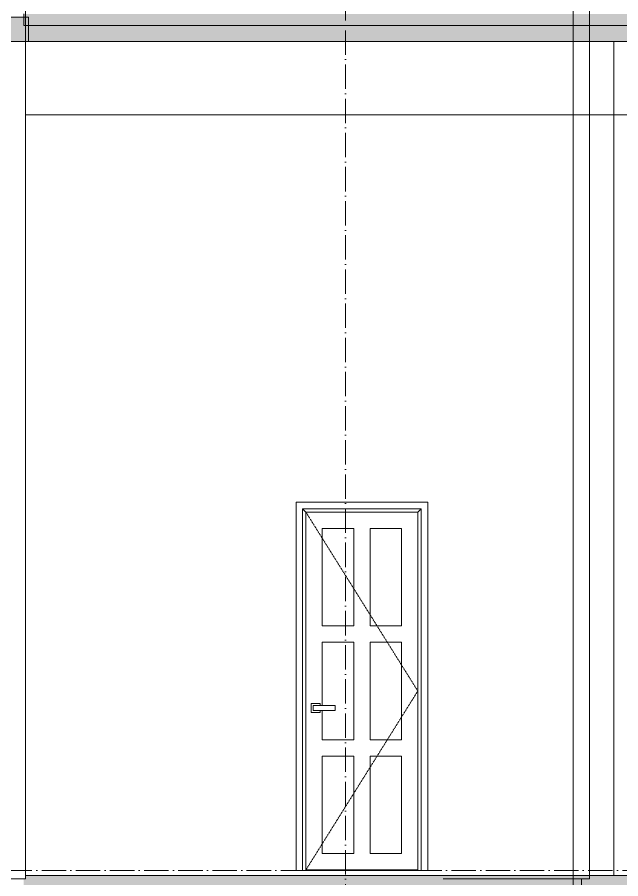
# Model space of a CAD drawing. Header units: millimetres. Extents: x -7075 to 54747, y -13937 to 93540.
# Drawn here: x 4330 to 8042, y 81250 to 86550 of the extents above; entities that cross this region are included whole.
import ezdxf

# ---------------------------------------------------------------- set-up
doc = ezdxf.new("R2010")
doc.units = ezdxf.units.MM
doc.linetypes.add('Dash 1_16_', pattern=[3.175, 1.5875, -1.5875])
doc.linetypes.add('Grid Line', pattern=[4.2, 3, -0.6, 0, -0.6])
for name, color, linetype, lineweight in [('A-DOOR', 31, 'Continuous', 5), ('CUA', 31, 'Continuous', 9), ('NET CAT', 3, 'Continuous', 5), ('NET-CAT', 3, 'Continuous', 15), ('NET-THAY', 2, 'Continuous', 9), ('TRUC', 225, 'Continuous', 5)]:
    doc.layers.add(name, color=color, linetype=linetype, lineweight=lineweight)

# ---------------------------------------------------------------- blocks, each defined once
blk = doc.blocks.new('CUA WC - Type 1-1365096-A-A')
at = {"layer": 'A-DOOR'}
for p, q in [((6794, 83505), (6106, 83505)), ((6106, 83505), (6106, 81305)), ((6794, 81305), (6794, 83505)), ((6206, 82805), (6206, 83405)), ((6206, 83405), (6400, 83405)), ((6400, 83405), (6400, 82805)), ((6500, 82805), (6500, 83405)), ((6500, 83405), (6694, 83405)), ((6694, 83405), (6694, 82805)), ((6400, 82805), (6206, 82805)), ((6694, 82805), (6500, 82805)), ((6206, 82315), (6206, 82705)), ((6206, 82705), (6400, 82705)), ((6400, 82705), (6400, 82105)), ((6500, 82105), (6500, 82705)), ((6500, 82705), (6694, 82705)), ((6694, 82705), (6694, 82105)), ((6206, 82105), (6206, 82285)), ((6400, 82105), (6206, 82105)), ((6694, 82105), (6500, 82105)), ((6206, 81405), (6206, 82005)), ((6206, 82005), (6400, 82005)), ((6400, 82005), (6400, 81405)), ((6500, 81405), (6500, 82005)), ((6500, 82005), (6694, 82005)), ((6694, 82005), (6694, 81405)), ((6400, 81405), (6206, 81405)), ((6694, 81405), (6500, 81405)), ((6106, 81305), (6794, 81305))]:
    blk.add_line(p, q, dxfattribs=at)
at = {"layer": 'CUA', "lineweight": 5}
for p, q in [((6045, 83566), (6855, 83566)), ((6045, 81300), (6045, 83566)), ((6855, 83566), (6855, 81300)), ((6085, 83526), (6815, 83526)), ((6085, 83526), (6105, 83506)), ((6085, 81300), (6085, 83526)), ((6105, 83506), (6105, 81300)), ((6795, 83506), (6105, 83506)), ((6815, 83526), (6795, 83506)), ((6795, 81300), (6795, 83506)), ((6815, 81300), (6815, 83526)), ((6193.5, 82327.5), (6138.5, 82327.5)), ((6138.5, 82327.5), (6138.5, 82272.5)), ((6151, 82315), (6286, 82315)), ((6151, 82315), (6151, 82285)), ((6193.5, 82315), (6193.5, 82327.5)), ((6286, 82285), (6286, 82315)), ((6138.5, 82272.5), (6193.5, 82272.5)), ((6286, 82285), (6151, 82285)), ((6193.5, 82272.5), (6193.5, 82285)), ((6125, 81305), (6125, 81300)), ((6775, 81300), (6775, 81305)), ((6085, 81300), (6045, 81300)), ((6105, 81300), (6085, 81300)), ((6815, 81300), (6795, 81300)), ((6855, 81300), (6815, 81300))]:
    blk.add_line(p, q, dxfattribs=at)
at = {"layer": 'CUA', "linetype": 'Dash 1_16_', "lineweight": 5}
for p, q in [((6106, 83505), (6794, 82405)), ((6794, 82405), (6106, 81305))]:
    blk.add_line(p, q, dxfattribs=at)

msp = doc.modelspace()

# ---------------------------------------------------------------- hatches: boundary and pattern name
at = {"layer": 'NET CAT', "lineweight": 9}
h = msp.add_hatch(color=7, dxfattribs=at)
h.paths.add_polyline_path([(-0.1, 86400), (4399.9, 86400), (4399.9, 86550), (-0.1, 86550)], flags=0)
h.paths.add_polyline_path([(42599.9, 86400), (42599.9, 86550), (38999.9, 86550), (38999.9, 86400), (42299.9, 86400)], flags=0)
h.paths.add_polyline_path([(9649.9, 86400), (11599.9, 86400), (11599.9, 86550), (9649.9, 86550)], flags=0)
h.paths.add_polyline_path([(36906.2, 86400), (37399.9, 86400), (37399.9, 86550), (34649.9, 86550), (34649.9, 86400)], flags=0)
h.paths.add_polyline_path([(31299.9, 86400), (33004.9, 86400), (33004.9, 86550), (30999.9, 86550), (30999.9, 86400)], flags=0)
at = {"layer": 'NET-THAY'}
for points in [[(9610, 86500), (9610, 86570), (4370, 86570), (4370, 86500), (8867.5, 86500)], [(9649.9, 86400), (9649.9, 86500), (4399.9, 86500), (4399.9, 86400), (8867.5, 86400)]]:
    msp.add_hatch(color=7, dxfattribs=at).paths.add_polyline_path(points, flags=0)
msp.add_hatch(color=7, dxfattribs=at).paths.add_polyline_path([(4380, 81270), (4380, 81250), (4370, 81250), (4370, 81200), (8867.5, 81200), (9610, 81200), (9610, 81270)])

# ---------------------------------------------------------------- linework, layer by layer
at = {"layer": 'NET-CAT'}
for p, q in [((4380, 81250), (4380, 91850)), ((7750, 91850), (7750, 81250)), ((7850, 81250), (7850, 91850)), ((4399.9, 86550), (-0.1, 86550)), ((4370, 86570), (4370, 86500)), ((4399.9, 86400), (4399.9, 86550)), ((4370, 86500), (9610, 86500)), ((9649.9, 86500), (4399.9, 86500)), ((299.9, 86400), (4399.9, 86400)), ((4399.9, 86400), (9649.9, 86400)), ((-0.1, 81250), (4380, 81250)), ((9610, 81270), (4380, 81270)), ((7750, 81250), (7850, 81250))]:
    msp.add_line(p, q, dxfattribs=at)
at = {"layer": 'NET-THAY'}
for p, q in [((7999.9, 86400), (7999.9, 81270)), ((4380, 85950), (11299.9, 85950)), ((6795, 81300), (6105, 81300)), ((7799.9, 81250), (6949.9, 81250)), ((7749.9, 81200), (7749.9, 81250)), ((7799.9, 81250), (7799.9, 81200))]:
    msp.add_line(p, q, dxfattribs=at)
at = {"layer": 'TRUC', "linetype": 'Grid Line', "ltscale": 50}
for p, q in [((6349.9, -10536.9), (6349.9, 93540.4)), ((-7075.1, 81300), (51521, 81300))]:
    msp.add_line(p, q, dxfattribs=at)

# ---------------------------------------------------------------- block references
at = {"layer": 'CUA'}
msp.add_blockref('CUA WC - Type 1-1365096-A-A', (0, 0), dxfattribs=at)

doc.saveas('drawing.dxf')
